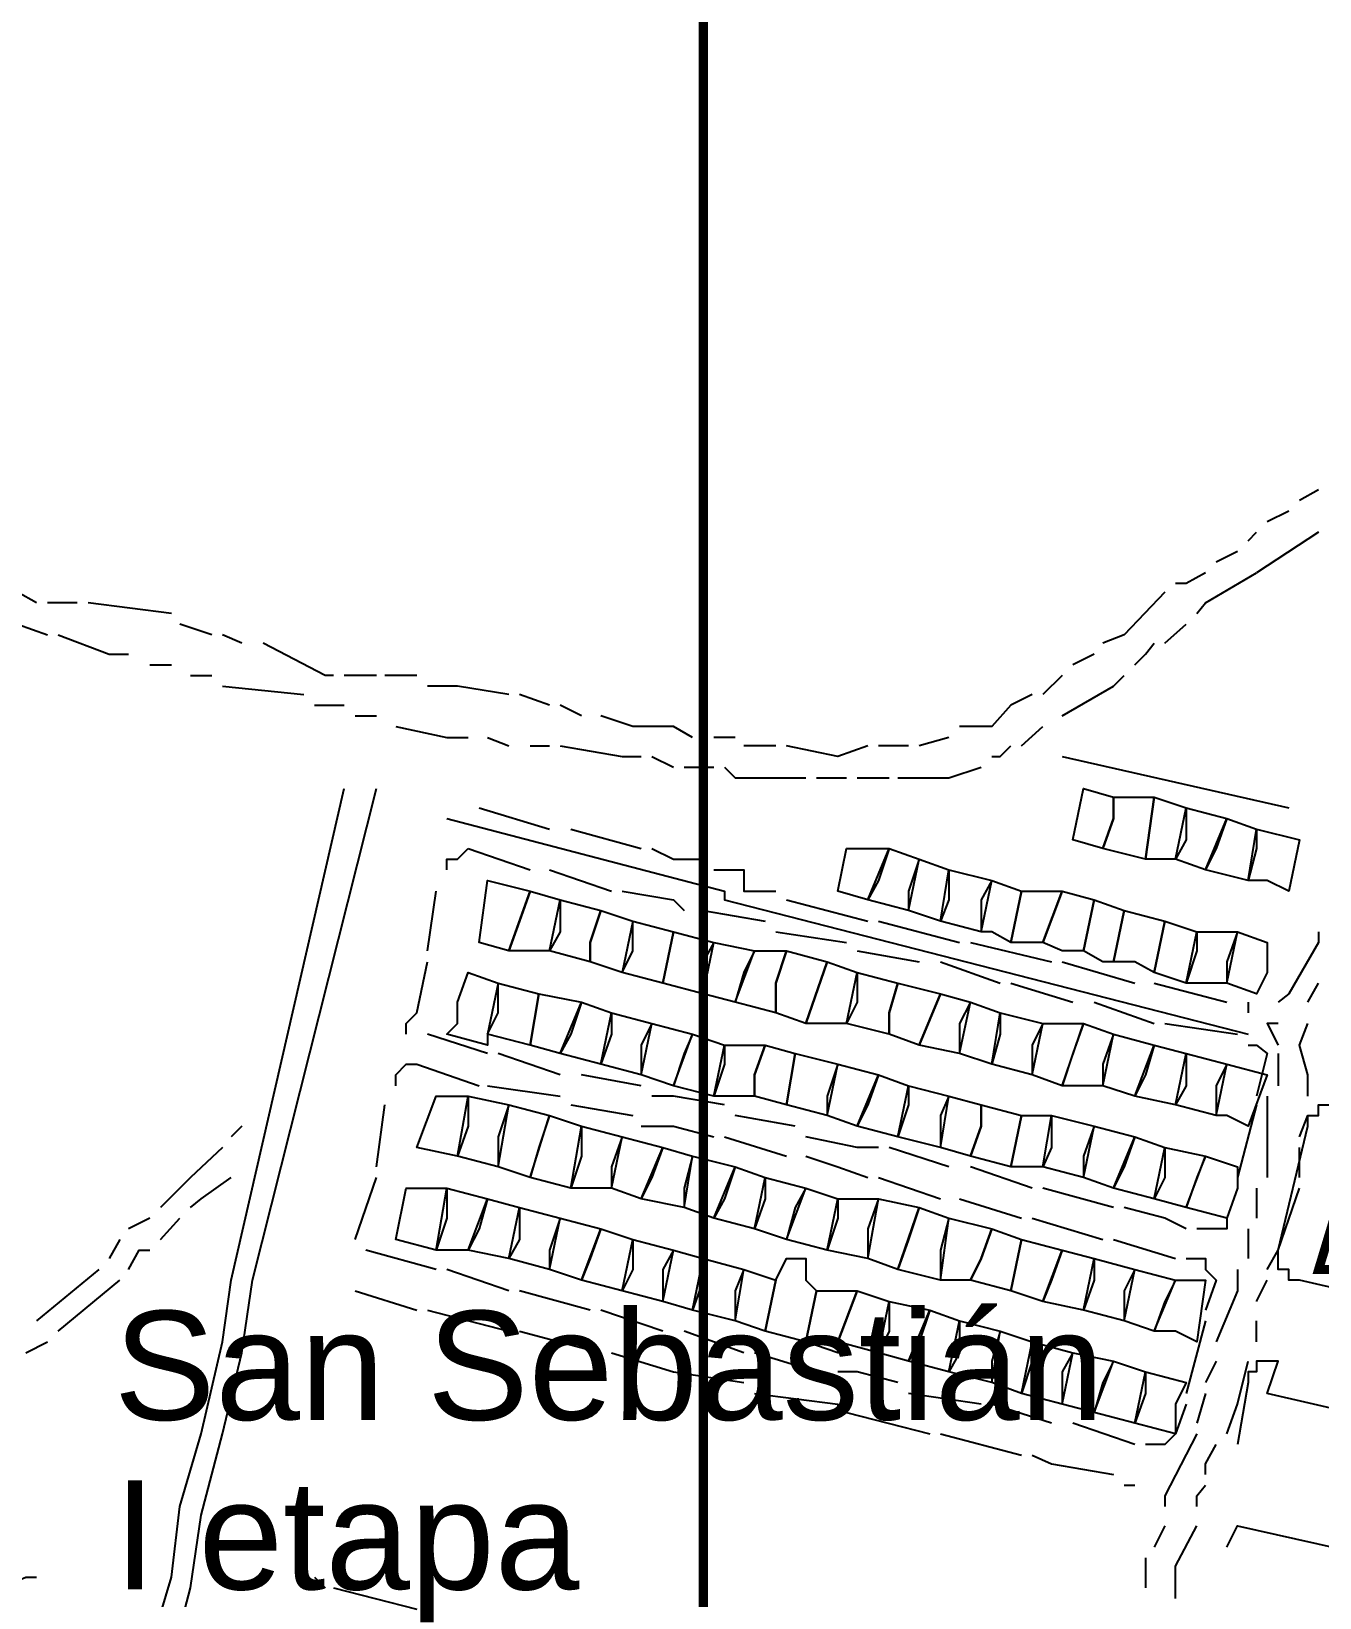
# Model space of a CAD drawing. Header units: millimetres. Extents: x -3588 to 75209, y -3737 to 38254.
# Drawn here: x 27678.8 to 27849, y 19040.3 to 19247.3 of the extents above; entities that cross this region are included whole.
import ezdxf

# ---------------------------------------------------------------- set-up
doc = ezdxf.new("R2010")
doc.units = ezdxf.units.MM
doc.layers.add('P', color=253, linetype='Continuous')
doc.layers.add('T', color=7, linetype='Continuous')

msp = doc.modelspace()

# ---------------------------------------------------------------- linework, layer by layer
at = {"layer": 'P', "const_width": 1.2}
for points in [[(27767.607, 12020.295), (27767.607, 21346.523)], [(27854.267, 19087.647), (27853.131, 19083.694), (27848.906, 19083.694), (27851.722, 19093.008), (27854.267, 19091.888), (27854.267, 19087.647)]]:
    msp.add_lwpolyline(points, dxfattribs=at)
at = {"layer": 'P'}
for points in [[(27846.361, 19185.317), (27848.906, 19186.742)], [(27842.12, 19182.501), (27844.953, 19183.909)], [(27839.592, 19179.956), (27840.712, 19181.092)], [(27848.906, 19181.092), (27840.712, 19175.731)], [(27838.167, 19178.548), (27835.351, 19177.139)], [(27833.942, 19175.731), (27831.398, 19174.307), (27829.989, 19174.307)], [(27832.806, 19170.37), (27833.942, 19171.778), (27840.712, 19175.731)], [(27679.522, 19171.778), (27676.994, 19173.187)], [(27828.581, 19173.187), (27823.22, 19167.537), (27820.387, 19166.417)], [(27684.884, 19171.778), (27680.947, 19171.778)], [(27697.319, 19170.37), (27686.308, 19171.778)], [(27676.994, 19168.946), (27680.947, 19167.537)], [(27702.68, 19167.537), (27698.439, 19168.946)], [(27828.581, 19166.417), (27831.398, 19168.946)], [(27682.355, 19167.537), (27689.125, 19164.993), (27691.669, 19164.993)], [(27706.633, 19166.417), (27704.088, 19167.537)], [(27718.764, 19162.176), (27717.643, 19162.176), (27709.449, 19166.417)], [(27819.267, 19164.993), (27816.434, 19163.584)], [(27824.628, 19163.584), (27826.036, 19164.993), (27827.157, 19166.417)], [(27694.486, 19163.584), (27697.319, 19163.584)], [(27699.847, 19162.176), (27702.68, 19162.176)], [(27704.088, 19160.768), (27714.811, 19159.631)], [(27724.413, 19162.176), (27720.172, 19162.176)], [(27729.774, 19162.176), (27725.533, 19162.176)], [(27741.921, 19159.631), (27735.135, 19160.768), (27731.182, 19160.768)], [(27815.026, 19162.176), (27812.481, 19159.631)], [(27815.026, 19156.815), (27821.795, 19160.768), (27823.22, 19162.176)], [(27747.282, 19158.223), (27743.329, 19159.631)], [(27811.073, 19159.631), (27808.256, 19158.223), (27805.712, 19155.406), (27801.471, 19155.406)], [(27716.219, 19158.223), (27717.643, 19158.223), (27720.172, 19158.223)], [(27721.596, 19156.815), (27724.413, 19156.815)], [(27751.507, 19156.815), (27748.69, 19158.223)], [(27763.654, 19155.406), (27758.293, 19155.406), (27754.052, 19156.815)], [(27726.957, 19155.406), (27733.727, 19153.982), (27736.544, 19153.982)], [(27766.183, 19153.982), (27763.654, 19155.406)], [(27809.665, 19152.862), (27812.481, 19155.406)], [(27739.088, 19153.982), (27741.921, 19152.862)], [(27744.738, 19152.862), (27747.282, 19152.862)], [(27748.69, 19152.862), (27756.868, 19151.453), (27759.413, 19151.453)], [(27771.832, 19153.982), (27769.015, 19153.982)], [(27777.193, 19152.862), (27772.968, 19152.862)], [(27789.34, 19152.862), (27785.387, 19151.453), (27778.617, 19152.862)], [(27794.701, 19152.862), (27793.293, 19152.862), (27790.748, 19152.862)], [(27800.062, 19153.982), (27796.109, 19152.862)], [(27805.712, 19151.453), (27806.832, 19151.453), (27808.256, 19152.862)], [(27760.821, 19151.453), (27763.654, 19150.045)], [(27765.062, 19150.045), (27769.015, 19150.045)], [(27770.423, 19150.045), (27771.832, 19148.621), (27781.146, 19148.621)], [(27793.293, 19148.621), (27800.062, 19148.621), (27804.303, 19150.045)], [(27815.026, 19151.453), (27844.953, 19144.668)], [(27815.026, 19151.453), (27844.953, 19144.668)], [(27782.57, 19148.621), (27785.387, 19148.621), (27786.507, 19148.621)], [(27787.932, 19148.621), (27792.157, 19148.621)], [(27671.345, 18948.206), (27671.345, 18954.976), (27672.753, 18967.123), (27675.569, 18979.254), (27678.114, 18988.856), (27682.355, 18995.625), (27686.308, 19004.94), (27687.716, 19014.542), (27690.533, 19021.311), (27691.669, 19025.264), (27694.486, 19033.458), (27697.319, 19043.044), (27698.439, 19052.359), (27701.271, 19061.961), (27704.088, 19074.108), (27705.208, 19082.285), (27720.172, 19147.213)], [(27676.994, 18946.798), (27675.569, 18954.976), (27675.569, 18965.698), (27678.114, 18979.254), (27680.947, 18987.447), (27684.884, 18994.217), (27689.125, 19003.819), (27690.533, 19013.133), (27693.078, 19019.903), (27694.486, 19024.144), (27697.319, 19032.034), (27699.847, 19041.636), (27701.271, 19051.238), (27704.088, 19061.961), (27706.633, 19072.683), (27708.041, 19082.285), (27724.413, 19147.213)], [(27821.795, 19143.26), (27820.387, 19139.307), (27816.434, 19140.443), (27817.842, 19147.213), (27821.795, 19146.092), (27821.795, 19143.26)], [(27821.795, 19143.26), (27821.795, 19146.092), (27827.157, 19146.092), (27826.036, 19137.898), (27820.387, 19139.307), (27821.795, 19143.26)], [(27831.398, 19140.443), (27829.989, 19137.898), (27826.036, 19137.898), (27827.157, 19146.092), (27831.398, 19144.668), (27831.398, 19140.443)], [(27737.968, 19144.668), (27747.282, 19141.851)], [(27835.351, 19139.307), (27833.942, 19136.49), (27829.989, 19137.898), (27831.398, 19144.668), (27836.759, 19143.26), (27835.351, 19139.307)], [(27733.727, 19143.26), (27770.423, 19133.657), (27770.423, 19132.537), (27839.592, 19114.757)], [(27733.727, 19143.26), (27770.423, 19133.657), (27770.423, 19132.537), (27839.592, 19114.757)], [(27750.099, 19141.851), (27759.413, 19139.307)], [(27840.712, 19139.307), (27839.592, 19135.082), (27833.942, 19136.49), (27836.759, 19143.26), (27840.712, 19141.851), (27840.712, 19139.307)], [(27842.12, 19135.082), (27839.592, 19135.082), (27840.712, 19141.851), (27846.361, 19140.443), (27844.953, 19133.657), (27842.12, 19135.082)], [(27733.727, 19136.49), (27733.727, 19137.898), (27735.135, 19137.898), (27736.544, 19139.307)], [(27736.544, 19139.307), (27744.738, 19136.49)], [(27760.821, 19139.307), (27763.654, 19137.898)], [(27763.654, 19137.898), (27767.607, 19137.898)], [(27790.748, 19135.082), (27789.34, 19132.537), (27785.387, 19133.657), (27786.507, 19139.307), (27792.157, 19139.307), (27790.748, 19135.082)], [(27794.701, 19133.657), (27794.701, 19131.129), (27789.34, 19132.537), (27792.157, 19139.307), (27796.109, 19137.898), (27794.701, 19133.657)], [(27800.062, 19132.537), (27798.942, 19129.72), (27794.701, 19131.129), (27796.109, 19137.898), (27800.062, 19136.49), (27800.062, 19132.537)], [(27747.282, 19136.49), (27755.46, 19133.657)], [(27769.015, 19136.49), (27772.968, 19136.49), (27772.968, 19133.657), (27777.193, 19133.657)], [(27804.303, 19132.537), (27804.303, 19128.296), (27798.942, 19129.72), (27800.062, 19136.49), (27805.712, 19135.082), (27804.303, 19132.537)], [(27731.182, 19125.768), (27732.319, 19133.657)], [(27743.329, 19129.72), (27741.921, 19125.768), (27737.968, 19126.888), (27739.088, 19135.082), (27744.738, 19133.657), (27743.329, 19129.72)], [(27748.69, 19128.296), (27747.282, 19125.768), (27741.921, 19125.768), (27744.738, 19133.657), (27748.69, 19132.537), (27748.69, 19128.296)], [(27756.868, 19133.657), (27763.654, 19132.537), (27765.062, 19131.129)], [(27805.712, 19128.296), (27804.303, 19128.296), (27805.712, 19135.082), (27809.665, 19133.657), (27808.256, 19126.888), (27805.712, 19128.296)], [(27811.073, 19126.888), (27808.256, 19126.888), (27809.665, 19133.657), (27815.026, 19133.657), (27812.481, 19126.888), (27811.073, 19126.888)], [(27815.026, 19125.768), (27812.481, 19126.888), (27815.026, 19133.657), (27819.267, 19132.537), (27817.842, 19125.768), (27815.026, 19125.768)], [(27752.643, 19126.888), (27752.643, 19124.343), (27747.282, 19125.768), (27748.69, 19132.537), (27754.052, 19131.129), (27752.643, 19126.888)], [(27778.617, 19132.537), (27789.34, 19129.72)], [(27820.387, 19124.343), (27817.842, 19125.768), (27819.267, 19132.537), (27823.22, 19131.129), (27821.795, 19124.343), (27820.387, 19124.343)], [(27752.643, 19126.888), (27754.052, 19131.129), (27758.293, 19129.72), (27756.868, 19122.935), (27752.643, 19124.343), (27752.643, 19126.888)], [(27758.293, 19125.768), (27758.293, 19129.72), (27763.654, 19128.296), (27762.246, 19121.527), (27756.868, 19122.935), (27758.293, 19125.768)], [(27767.607, 19131.129), (27775.785, 19129.72)], [(27790.748, 19129.72), (27801.471, 19126.888)], [(27824.628, 19124.343), (27821.795, 19124.343), (27823.22, 19131.129), (27828.581, 19129.72), (27827.157, 19122.935), (27824.628, 19124.343)], [(27832.806, 19125.768), (27831.398, 19121.527), (27827.157, 19122.935), (27828.581, 19129.72), (27832.806, 19128.296), (27832.806, 19125.768)], [(27767.607, 19124.343), (27767.607, 19120.118), (27762.246, 19121.527), (27763.654, 19128.296), (27769.015, 19126.888), (27767.607, 19124.343)], [(27777.193, 19128.296), (27786.507, 19126.888)], [(27836.759, 19124.343), (27836.759, 19121.527), (27831.398, 19121.527), (27832.806, 19128.296), (27838.167, 19128.296), (27836.759, 19124.343)], [(27842.12, 19122.935), (27840.712, 19120.118), (27836.759, 19121.527), (27838.167, 19128.296), (27842.12, 19126.888), (27842.12, 19122.935)], [(27848.906, 19128.296), (27848.906, 19126.888), (27844.953, 19120.118), (27843.544, 19118.982)], [(27772.968, 19122.935), (27771.832, 19118.982), (27767.607, 19120.118), (27769.015, 19126.888), (27774.376, 19125.768), (27772.968, 19122.935)], [(27777.193, 19121.527), (27777.193, 19117.574), (27771.832, 19118.982), (27774.376, 19125.768), (27778.617, 19125.768), (27777.193, 19121.527)], [(27777.193, 19121.527), (27778.617, 19125.768), (27783.979, 19124.343), (27781.146, 19116.165), (27777.193, 19117.574), (27777.193, 19121.527)], [(27787.932, 19125.768), (27796.109, 19124.343)], [(27802.895, 19126.888), (27813.618, 19124.343)], [(27728.366, 19114.757), (27728.366, 19116.165), (27729.774, 19117.574), (27731.182, 19124.343)], [(27787.932, 19118.982), (27786.507, 19116.165), (27781.146, 19116.165), (27783.979, 19124.343), (27787.932, 19122.935), (27787.932, 19118.982)], [(27798.942, 19124.343), (27806.832, 19121.527)], [(27815.026, 19124.343), (27824.628, 19121.527)], [(27735.135, 19118.982), (27736.544, 19122.935), (27740.497, 19121.527), (27739.088, 19114.757), (27739.088, 19113.333), (27733.727, 19114.757), (27735.135, 19116.165), (27735.135, 19118.982)], [(27740.497, 19117.574), (27740.497, 19121.527), (27745.858, 19120.118), (27744.738, 19113.333), (27739.088, 19114.757), (27740.497, 19117.574)], [(27792.157, 19117.574), (27792.157, 19114.757), (27786.507, 19116.165), (27787.932, 19122.935), (27793.293, 19121.527), (27792.157, 19117.574)], [(27792.157, 19117.574), (27793.293, 19121.527), (27798.942, 19120.118), (27796.109, 19113.333), (27792.157, 19114.757), (27792.157, 19117.574)], [(27808.256, 19121.527), (27816.434, 19118.982)], [(27827.157, 19121.527), (27836.759, 19118.982)], [(27847.481, 19118.982), (27848.906, 19121.527)], [(27750.099, 19114.757), (27748.69, 19112.212), (27744.738, 19113.333), (27745.858, 19120.118), (27751.507, 19118.982), (27750.099, 19114.757)], [(27801.471, 19116.165), (27801.471, 19112.212), (27796.109, 19113.333), (27798.942, 19120.118), (27802.895, 19118.982), (27801.471, 19116.165)], [(27755.46, 19114.757), (27754.052, 19110.804), (27748.69, 19112.212), (27751.507, 19118.982), (27755.46, 19117.574), (27755.46, 19114.757)], [(27759.413, 19113.333), (27759.413, 19109.396), (27754.052, 19110.804), (27755.46, 19117.574), (27760.821, 19116.165), (27759.413, 19113.333)], [(27806.832, 19114.757), (27805.712, 19110.804), (27801.471, 19112.212), (27802.895, 19118.982), (27806.832, 19117.574), (27806.832, 19114.757)], [(27811.073, 19113.333), (27811.073, 19109.396), (27805.712, 19110.804), (27806.832, 19117.574), (27812.481, 19116.165), (27811.073, 19113.333)], [(27819.267, 19118.982), (27827.157, 19116.165)], [(27839.592, 19118.982), (27839.592, 19117.574)], [(27765.062, 19112.212), (27763.654, 19107.971), (27759.413, 19109.396), (27760.821, 19116.165), (27766.183, 19114.757), (27765.062, 19112.212)], [(27816.434, 19112.212), (27815.026, 19107.971), (27811.073, 19109.396), (27812.481, 19116.165), (27817.842, 19116.165), (27816.434, 19112.212)], [(27820.387, 19110.804), (27820.387, 19107.971), (27815.026, 19107.971), (27817.842, 19116.165), (27821.795, 19114.757), (27820.387, 19110.804)], [(27828.581, 19116.165), (27838.167, 19114.757)], [(27843.544, 19116.165), (27842.12, 19116.165), (27843.544, 19113.333)], [(27847.481, 19106.563), (27847.481, 19109.396), (27846.361, 19113.333), (27847.481, 19116.165)], [(27739.088, 19112.212), (27731.182, 19114.757)], [(27770.423, 19110.804), (27769.015, 19106.563), (27763.654, 19107.971), (27766.183, 19114.757), (27770.423, 19113.333), (27770.423, 19110.804)], [(27774.376, 19109.396), (27774.376, 19106.563), (27769.015, 19106.563), (27770.423, 19113.333), (27775.785, 19113.333), (27774.376, 19109.396)], [(27774.376, 19109.396), (27775.785, 19113.333), (27779.738, 19112.212), (27778.617, 19105.443), (27774.376, 19106.563), (27774.376, 19109.396)], [(27826.036, 19109.396), (27824.628, 19106.563), (27820.387, 19107.971), (27821.795, 19114.757), (27827.157, 19113.333), (27826.036, 19109.396)], [(27831.398, 19107.971), (27829.989, 19105.443), (27824.628, 19106.563), (27827.157, 19113.333), (27831.398, 19112.212), (27831.398, 19107.971)], [(27839.592, 19113.333), (27840.712, 19113.333), (27842.12, 19112.212), (27840.712, 19106.563)], [(27726.957, 19107.971), (27726.957, 19109.396), (27728.366, 19110.804), (27729.774, 19110.804)], [(27729.774, 19110.804), (27737.968, 19107.971)], [(27748.69, 19109.396), (27740.497, 19112.212)], [(27783.979, 19106.563), (27783.979, 19104.018), (27778.617, 19105.443), (27779.738, 19112.212), (27785.387, 19110.804), (27783.979, 19106.563)], [(27789.34, 19105.443), (27787.932, 19102.61), (27783.979, 19104.018), (27785.387, 19110.804), (27790.748, 19109.396), (27789.34, 19105.443)], [(27835.351, 19107.971), (27835.351, 19104.018), (27829.989, 19105.443), (27831.398, 19112.212), (27836.759, 19110.804), (27835.351, 19107.971)], [(27836.759, 19104.018), (27835.351, 19104.018), (27836.759, 19110.804), (27842.12, 19109.396), (27839.592, 19102.61), (27836.759, 19104.018)], [(27843.544, 19112.212), (27843.544, 19107.971)], [(27759.413, 19107.971), (27751.507, 19109.396)], [(27794.701, 19105.443), (27793.293, 19101.202), (27787.932, 19102.61), (27790.748, 19109.396), (27794.701, 19107.971), (27794.701, 19105.443)], [(27739.088, 19107.971), (27748.69, 19106.563)], [(27798.942, 19104.018), (27798.942, 19099.794), (27793.293, 19101.202), (27794.701, 19107.971), (27800.062, 19106.563), (27798.942, 19104.018)], [(27724.413, 19097.249), (27725.533, 19105.443)], [(27736.544, 19102.61), (27735.135, 19098.657), (27729.774, 19099.794), (27732.319, 19106.563), (27736.544, 19106.563), (27736.544, 19102.61)], [(27740.497, 19101.202), (27740.497, 19097.249), (27735.135, 19098.657), (27736.544, 19106.563), (27741.921, 19105.443), (27740.497, 19101.202)], [(27745.858, 19099.794), (27744.738, 19095.841), (27740.497, 19097.249), (27741.921, 19105.443), (27747.282, 19104.018), (27745.858, 19099.794)], [(27750.099, 19105.443), (27758.293, 19104.018)], [(27770.423, 19105.443), (27763.654, 19106.563), (27760.821, 19106.563)], [(27804.303, 19102.61), (27802.895, 19098.657), (27798.942, 19099.794), (27800.062, 19106.563), (27804.303, 19105.443), (27804.303, 19102.61)], [(27804.303, 19102.61), (27804.303, 19105.443), (27809.665, 19104.018), (27808.256, 19097.249), (27802.895, 19098.657), (27804.303, 19102.61)], [(27840.712, 19105.443), (27838.167, 19095.841)], [(27842.12, 19106.563), (27842.12, 19098.657)], [(27847.481, 19102.61), (27847.481, 19104.018), (27848.906, 19104.018), (27848.906, 19105.443), (27850.314, 19105.443), (27851.722, 19105.443), (27927.66, 19087.647), (27927.66, 19086.238), (27928.78, 19086.238), (27928.78, 19085.118), (27928.78, 19083.694), (27924.843, 19065.914), (27924.843, 19064.793), (27923.419, 19064.793), (27922.299, 19064.793), (27846.361, 19082.285), (27844.953, 19082.285), (27844.953, 19083.694), (27843.544, 19083.694), (27843.544, 19085.118), (27843.544, 19086.238), (27847.481, 19102.61)], [(27706.633, 19102.61), (27705.208, 19101.202)], [(27751.507, 19098.657), (27750.099, 19094.432), (27744.738, 19095.841), (27747.282, 19104.018), (27751.507, 19102.61), (27751.507, 19098.657)], [(27755.46, 19097.249), (27755.46, 19094.432), (27750.099, 19094.432), (27751.507, 19102.61), (27756.868, 19101.202), (27755.46, 19097.249)], [(27759.413, 19102.61), (27763.654, 19102.61), (27769.015, 19101.202)], [(27779.738, 19102.61), (27771.832, 19104.018)], [(27813.618, 19099.794), (27812.481, 19097.249), (27808.256, 19097.249), (27809.665, 19104.018), (27813.618, 19104.018), (27813.618, 19099.794)], [(27817.842, 19098.657), (27817.842, 19095.841), (27812.481, 19097.249), (27813.618, 19104.018), (27819.267, 19102.61), (27817.842, 19098.657)], [(27823.22, 19097.249), (27821.795, 19094.432), (27817.842, 19095.841), (27819.267, 19102.61), (27824.628, 19101.202), (27823.22, 19097.249)], [(27846.361, 19101.202), (27847.481, 19104.018)], [(27760.821, 19095.841), (27759.413, 19093.008), (27755.46, 19094.432), (27756.868, 19101.202), (27762.246, 19099.794), (27760.821, 19095.841)], [(27770.423, 19101.202), (27778.617, 19098.657)], [(27790.748, 19099.794), (27787.932, 19099.794), (27781.146, 19101.202)], [(27828.581, 19095.841), (27827.157, 19093.008), (27821.795, 19094.432), (27824.628, 19101.202), (27828.581, 19099.794), (27828.581, 19095.841)], [(27704.088, 19099.794), (27699.847, 19095.841), (27695.894, 19091.888)], [(27765.062, 19094.432), (27765.062, 19091.888), (27759.413, 19093.008), (27762.246, 19099.794), (27766.183, 19098.657), (27765.062, 19094.432)], [(27770.423, 19093.008), (27769.015, 19090.479), (27765.062, 19091.888), (27766.183, 19098.657), (27771.832, 19097.249), (27770.423, 19093.008)], [(27781.146, 19098.657), (27785.387, 19097.249), (27789.34, 19095.841)], [(27800.062, 19097.249), (27792.157, 19099.794)], [(27832.806, 19095.841), (27831.398, 19091.888), (27827.157, 19093.008), (27828.581, 19099.794), (27833.942, 19098.657), (27832.806, 19095.841)], [(27838.167, 19094.432), (27836.759, 19090.479), (27831.398, 19091.888), (27833.942, 19098.657), (27838.167, 19097.249), (27838.167, 19094.432)], [(27842.12, 19098.657), (27842.12, 19095.841)], [(27846.361, 19095.841), (27846.361, 19099.794)], [(27775.785, 19093.008), (27774.376, 19089.071), (27769.015, 19090.479), (27771.832, 19097.249), (27775.785, 19095.841), (27775.785, 19093.008)], [(27811.073, 19094.432), (27802.895, 19097.249)], [(27699.847, 19091.888), (27701.271, 19093.008), (27705.208, 19095.841)], [(27721.596, 19087.647), (27724.413, 19095.841)], [(27733.727, 19090.479), (27732.319, 19086.238), (27726.957, 19087.647), (27728.366, 19094.432), (27733.727, 19094.432), (27733.727, 19090.479)], [(27737.968, 19089.071), (27736.544, 19086.238), (27732.319, 19086.238), (27733.727, 19094.432), (27739.088, 19093.008), (27737.968, 19089.071)], [(27779.738, 19091.888), (27778.617, 19087.647), (27774.376, 19089.071), (27775.785, 19095.841), (27781.146, 19094.432), (27779.738, 19091.888)], [(27785.387, 19090.479), (27783.979, 19086.238), (27778.617, 19087.647), (27781.146, 19094.432), (27785.387, 19093.008), (27785.387, 19090.479)], [(27790.748, 19095.841), (27798.942, 19093.008)], [(27821.795, 19091.888), (27812.481, 19094.432)], [(27838.167, 19094.432), (27836.759, 19090.479), (27836.759, 19089.071), (27835.351, 19089.071), (27832.806, 19089.071)], [(27840.712, 19094.432), (27840.712, 19090.479)], [(27842.12, 19083.694), (27843.544, 19086.238), (27846.361, 19094.432)], [(27743.329, 19087.647), (27741.921, 19085.118), (27736.544, 19086.238), (27739.088, 19093.008), (27743.329, 19091.888), (27743.329, 19087.647)], [(27789.34, 19089.071), (27789.34, 19085.118), (27783.979, 19086.238), (27785.387, 19093.008), (27790.748, 19093.008), (27789.34, 19089.071)], [(27794.701, 19087.647), (27793.293, 19083.694), (27789.34, 19085.118), (27790.748, 19093.008), (27796.109, 19091.888), (27794.701, 19087.647)], [(27801.471, 19093.008), (27809.665, 19090.479)], [(27854.267, 19087.647), (27853.131, 19083.694), (27848.906, 19083.694), (27851.722, 19093.008), (27854.267, 19091.888), (27854.267, 19087.647)], [(27694.486, 19090.479), (27691.669, 19089.071)], [(27695.894, 19087.647), (27698.439, 19090.479)], [(27747.282, 19086.238), (27747.282, 19083.694), (27741.921, 19085.118), (27743.329, 19091.888), (27748.69, 19090.479), (27747.282, 19086.238)], [(27752.643, 19085.118), (27751.507, 19082.285), (27747.282, 19083.694), (27748.69, 19090.479), (27754.052, 19089.071), (27752.643, 19085.118)], [(27798.942, 19086.238), (27798.942, 19082.285), (27793.293, 19083.694), (27796.109, 19091.888), (27800.062, 19090.479), (27798.942, 19086.238)], [(27804.303, 19085.118), (27802.895, 19082.285), (27798.942, 19082.285), (27800.062, 19090.479), (27805.712, 19089.071), (27804.303, 19085.118)], [(27811.073, 19090.479), (27820.387, 19087.647)], [(27831.398, 19089.071), (27828.581, 19090.479), (27823.22, 19091.888)], [(27758.293, 19083.694), (27756.868, 19080.877), (27751.507, 19082.285), (27754.052, 19089.071), (27758.293, 19087.647), (27758.293, 19083.694)], [(27804.303, 19085.118), (27805.712, 19089.071), (27809.665, 19087.647), (27808.256, 19080.877), (27802.895, 19082.285), (27804.303, 19085.118)], [(27839.592, 19089.071), (27839.592, 19085.118)], [(27690.533, 19087.647), (27689.125, 19085.118)], [(27691.669, 19083.694), (27693.078, 19086.238), (27694.486, 19086.238)], [(27732.319, 19083.694), (27723.004, 19086.238)], [(27762.246, 19083.694), (27762.246, 19079.469), (27756.868, 19080.877), (27758.293, 19087.647), (27763.654, 19086.238), (27762.246, 19083.694)], [(27767.607, 19082.285), (27766.183, 19078.333), (27762.246, 19079.469), (27763.654, 19086.238), (27767.607, 19085.118), (27767.607, 19082.285)], [(27813.618, 19082.285), (27812.481, 19079.469), (27808.256, 19080.877), (27809.665, 19087.647), (27815.026, 19086.238), (27813.618, 19082.285)], [(27819.267, 19082.285), (27817.842, 19078.333), (27812.481, 19079.469), (27815.026, 19086.238), (27819.267, 19085.118), (27819.267, 19082.285)], [(27821.795, 19087.647), (27829.989, 19085.118)], [(27771.832, 19080.877), (27771.832, 19076.924), (27766.183, 19078.333), (27767.607, 19085.118), (27772.968, 19083.694), (27771.832, 19080.877)], [(27781.146, 19074.108), (27775.785, 19075.516), (27777.193, 19082.285), (27778.617, 19085.118), (27781.146, 19085.118), (27781.146, 19082.285), (27782.57, 19080.877), (27781.146, 19074.108)], [(27823.22, 19080.877), (27823.22, 19076.924), (27817.842, 19078.333), (27819.267, 19085.118), (27824.628, 19083.694), (27823.22, 19080.877)], [(27831.398, 19085.118), (27833.942, 19085.118), (27833.942, 19083.694), (27835.351, 19082.285), (27833.942, 19078.333)], [(27687.716, 19083.694), (27679.522, 19076.924)], [(27682.355, 19075.516), (27690.533, 19082.285)], [(27741.921, 19080.877), (27733.727, 19083.694)], [(27775.785, 19075.516), (27771.832, 19076.924), (27772.968, 19083.694), (27777.193, 19082.285), (27775.785, 19075.516)], [(27828.581, 19079.469), (27827.157, 19075.516), (27823.22, 19076.924), (27824.628, 19083.694), (27829.989, 19082.285), (27828.581, 19079.469)], [(27829.989, 19075.516), (27827.157, 19075.516), (27829.989, 19082.285), (27833.942, 19082.285), (27832.806, 19074.108), (27829.989, 19075.516)], [(27838.167, 19083.694), (27838.167, 19080.877), (27835.351, 19074.108)], [(27840.712, 19079.469), (27842.12, 19082.285)], [(27721.596, 19080.877), (27729.774, 19078.333)], [(27752.643, 19078.333), (27743.329, 19080.877)], [(27785.387, 19074.108), (27785.387, 19072.683), (27781.146, 19074.108), (27782.57, 19080.877), (27787.932, 19080.877), (27785.387, 19074.108)], [(27792.157, 19075.516), (27790.748, 19072.683), (27785.387, 19074.108), (27787.932, 19080.877), (27792.157, 19079.469), (27792.157, 19075.516)], [(27731.182, 19078.333), (27741.921, 19075.516)], [(27762.246, 19075.516), (27754.052, 19078.333)], [(27796.109, 19074.108), (27794.701, 19071.563), (27790.748, 19072.683), (27792.157, 19079.469), (27797.518, 19078.333), (27796.109, 19074.108)], [(27801.471, 19072.683), (27800.062, 19070.155), (27794.701, 19071.563), (27797.518, 19078.333), (27801.471, 19076.924), (27801.471, 19072.683)], [(27805.712, 19071.563), (27805.712, 19068.746), (27800.062, 19070.155), (27801.471, 19076.924), (27806.832, 19075.516), (27805.712, 19071.563)], [(27833.942, 19076.924), (27831.398, 19067.322)], [(27840.712, 19074.108), (27840.712, 19076.924)], [(27678.114, 19072.683), (27680.947, 19074.108)], [(27743.329, 19075.516), (27754.052, 19072.683)], [(27772.968, 19072.683), (27765.062, 19075.516)], [(27811.073, 19071.563), (27809.665, 19067.322), (27805.712, 19068.746), (27806.832, 19075.516), (27811.073, 19074.108), (27811.073, 19071.563)], [(27815.026, 19070.155), (27815.026, 19065.914), (27809.665, 19067.322), (27811.073, 19074.108), (27816.434, 19072.683), (27815.026, 19070.155)], [(27755.46, 19072.683), (27763.654, 19070.155)], [(27782.57, 19070.155), (27774.376, 19072.683)], [(27820.387, 19068.746), (27819.267, 19064.793), (27815.026, 19065.914), (27816.434, 19072.683), (27821.795, 19071.563), (27820.387, 19068.746)], [(27826.036, 19067.322), (27824.628, 19063.369), (27819.267, 19064.793), (27821.795, 19071.563), (27826.036, 19070.155), (27826.036, 19067.322)], [(27835.351, 19071.563), (27833.942, 19068.746)], [(27836.759, 19061.961), (27838.167, 19065.914), (27839.592, 19071.563)], [(27916.649, 19032.034), (27920.89, 19049.83), (27920.89, 19051.238), (27920.89, 19052.359), (27919.466, 19052.359), (27919.466, 19053.783), (27918.058, 19049.83), (27842.12, 19067.322), (27843.544, 19071.563), (27842.12, 19071.563), (27840.712, 19071.563), (27840.712, 19070.155), (27839.592, 19070.155), (27839.592, 19068.746), (27838.167, 19060.552)], [(27763.654, 19070.155), (27772.968, 19068.746)], [(27793.293, 19068.746), (27787.932, 19070.155), (27785.387, 19070.155)], [(27829.989, 19065.914), (27829.989, 19061.961), (27824.628, 19063.369), (27826.036, 19070.155), (27831.398, 19068.746), (27829.989, 19065.914)], [(27774.376, 19067.322), (27785.387, 19065.914), (27785.387, 19064.793)], [(27804.303, 19065.914), (27794.701, 19067.322)], [(27833.942, 19067.322), (27832.806, 19063.369)], [(27813.618, 19063.369), (27805.712, 19065.914)], [(27831.398, 19065.914), (27829.989, 19061.961), (27828.581, 19060.552), (27826.036, 19060.552)], [(27786.507, 19064.793), (27797.518, 19061.961)], [(27824.628, 19060.552), (27816.434, 19063.369)], [(27798.942, 19061.961), (27809.665, 19059.144)], [(27832.806, 19061.961), (27828.581, 19053.783), (27828.581, 19052.359)], [(27811.073, 19059.144), (27813.618, 19058.008), (27821.795, 19056.599)], [(27833.942, 19056.599), (27833.942, 19058.008), (27835.351, 19060.552)], [(27823.22, 19055.191), (27824.628, 19055.191)], [(27832.806, 19052.359), (27832.806, 19053.783), (27833.942, 19055.191)], [(27828.581, 19049.83), (27827.157, 19046.997)], [(27829.989, 19040.228), (27829.989, 19044.469), (27832.806, 19049.83)], [(27836.759, 19046.997), (27838.167, 19049.83), (27911.288, 19033.458), (27911.288, 19029.505)], [(27826.036, 19045.589), (27826.036, 19041.636)], [(27671.345, 19040.228), (27678.114, 19043.044), (27679.522, 19043.044)], [(27716.219, 19043.044), (27717.643, 19041.636)], [(27718.764, 19041.636), (27729.774, 19038.819)]]:
    msp.add_lwpolyline(points, dxfattribs=at)

# ---------------------------------------------------------------- texts
at = {"layer": 'T', "char_height": 14.40334, "attachment_point": 1}
for s, insert in [('{\\fArial|b0|i0|c0|p18;San Sebastián}', (27689.717, 19078.221)), ('{\\fArial|b0|i0|c0|p18;I etapa}', (27689.717, 19055.815))]:
    msp.add_mtext(s, dxfattribs=dict(at, insert=insert))

doc.saveas('drawing.dxf')
